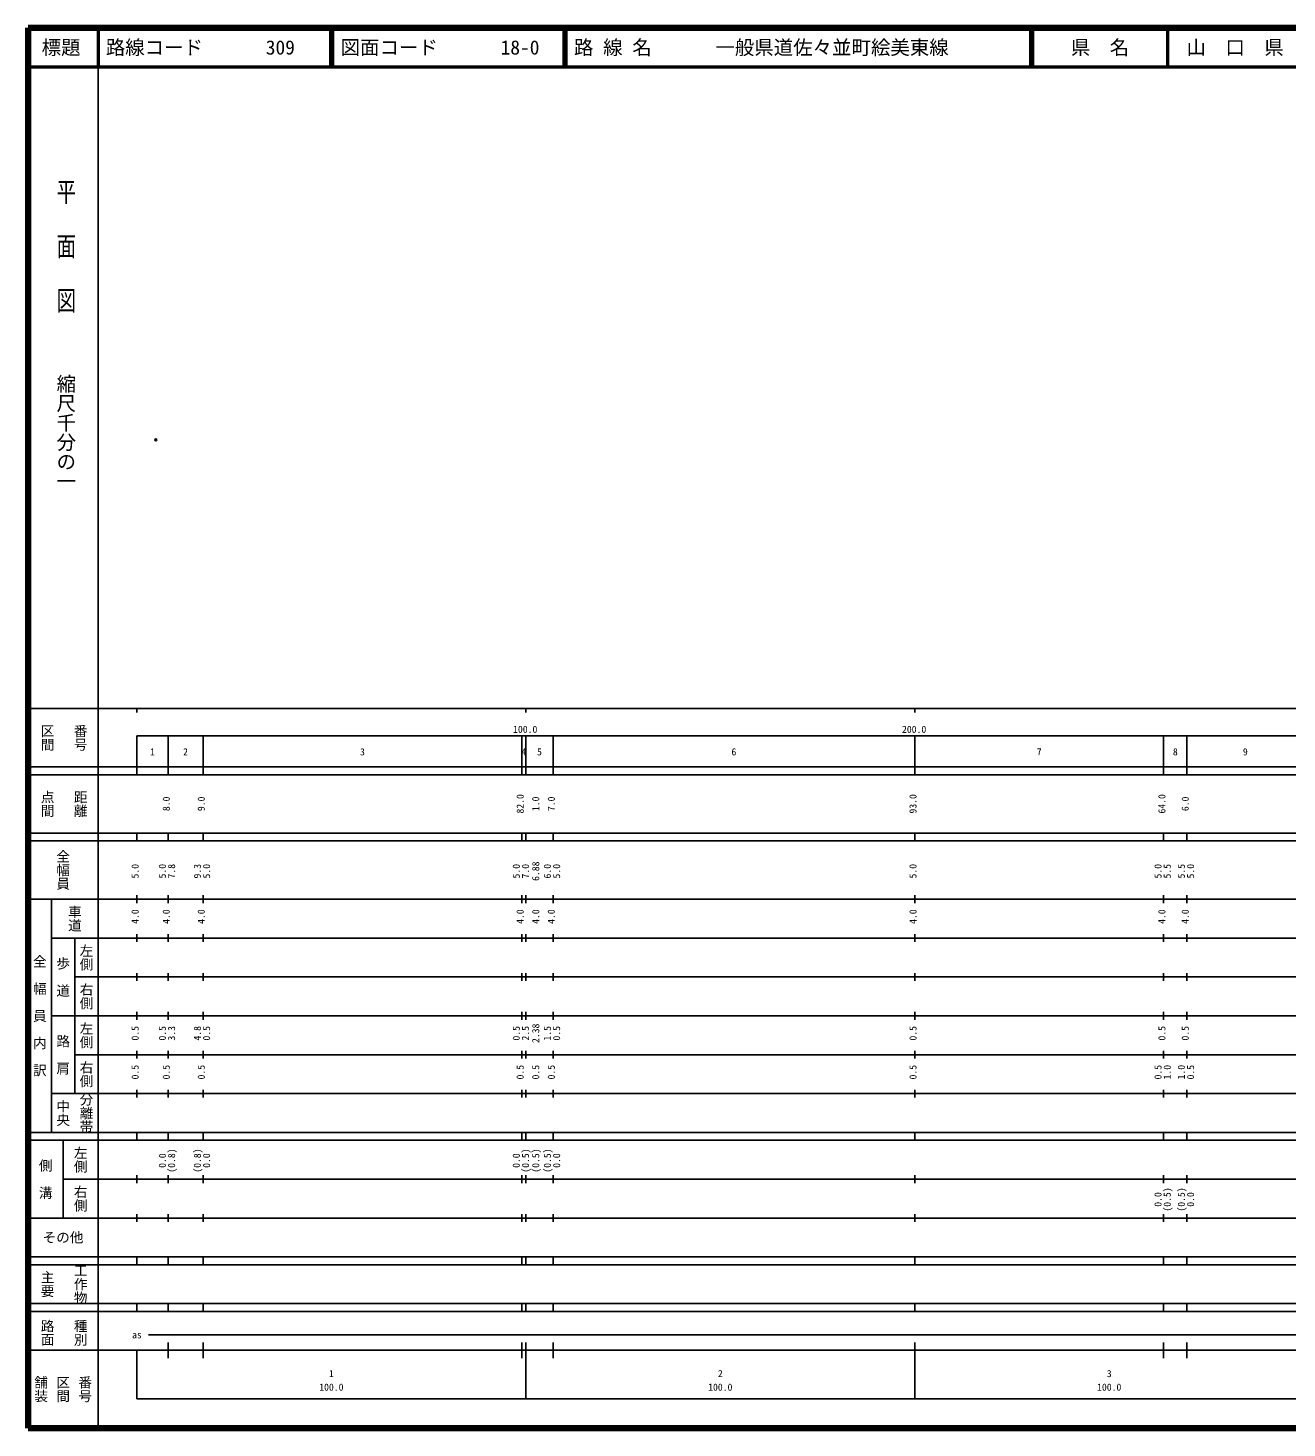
# Model space of a CAD drawing. Units: millimetres on the paper. Extents: x 40 to 680, y 20 to 380.
# Drawn here: x 40 to 363.7, y 20 to 380 of the extents above; entities that cross this region are included whole.
import ezdxf
from ezdxf.enums import TextEntityAlignment as Align

# ---------------------------------------------------------------- set-up
doc = ezdxf.new("R2010")
doc.units = ezdxf.units.MM
doc.header["$PDMODE"] = 32
doc.header["$PDSIZE"] = 0.5
doc.layers.add('M-OTRS', color=6, linetype='Continuous')
doc.layers.add('M-TTL-TXT', color=7, linetype='Continuous')
for name, color, linetype, lineweight in [('M-TTL', 2, 'Continuous', 140), ('M-TTL-BAND', 7, 'Continuous', 25), ('M-TTL-LINE', 7, 'Continuous', 50)]:
    doc.layers.add(name, color=color, linetype=linetype, lineweight=lineweight)
doc.styles.add('@ＭＳ ゴシック', font='')
doc.styles.add('ＭＳ ゴシック', font='')
doc.styles.get('@ＭＳ ゴシック').set_extended_font_data('@MS Gothic')
doc.styles.get('ＭＳ ゴシック').set_extended_font_data('MS Gothic')

msp = doc.modelspace()

# ---------------------------------------------------------------- linework, layer by layer
at = {"layer": 'M-OTRS'}
msp.add_point((72.832, 274.13), dxfattribs=at)
at = {"layer": 'M-TTL'}
for p, q in [((40, 380), (40, 20)), ((680, 380), (40, 380)), ((40, 20), (680, 20))]:
    msp.add_line(p, q, dxfattribs=at)
at = {"layer": 'M-TTL-BAND'}
for p, q in [((58, 370), (58, 20)), ((40, 205), (579, 205)), ((68, 205), (68, 204)), ((168, 205), (168, 204)), ((268, 205), (268, 204)), ((68, 198), (579, 198)), ((68, 198), (68, 188)), ((76, 188), (76, 198)), ((85, 188), (85, 198)), ((167, 188), (167, 198)), ((168, 188), (168, 198)), ((175, 188), (175, 198)), ((268, 188), (268, 198)), ((332, 188), (332, 198)), ((338, 188), (338, 198)), ((40, 190), (579, 190)), ((40, 188), (579, 188)), ((40, 173), (579, 173)), ((68, 171), (68, 173)), ((76, 171), (76, 173)), ((85, 171), (85, 173)), ((167, 171), (167, 173)), ((168, 171), (168, 173)), ((175, 171), (175, 173)), ((268, 171), (268, 173)), ((332, 171), (332, 173)), ((338, 171), (338, 173)), ((40, 171), (579, 171)), ((40, 156), (579, 156)), ((46, 96), (46, 156)), ((68, 155), (68, 157)), ((76, 155), (76, 157)), ((85, 155), (85, 157)), ((167, 155), (167, 157)), ((168, 155), (168, 157)), ((175, 155), (175, 157)), ((268, 155), (268, 157)), ((332, 155), (332, 157)), ((338, 155), (338, 157)), ((46, 146), (579, 146)), ((52, 146), (52, 106)), ((68, 145), (68, 147)), ((76, 145), (76, 147)), ((85, 145), (85, 147)), ((167, 145), (167, 147)), ((168, 145), (168, 147)), ((175, 145), (175, 147)), ((268, 145), (268, 147)), ((332, 145), (332, 147)), ((338, 145), (338, 147)), ((68, 135), (68, 137)), ((76, 135), (76, 137)), ((85, 135), (85, 137)), ((167, 135), (167, 137)), ((168, 135), (168, 137)), ((175, 135), (175, 137)), ((268, 135), (268, 137)), ((332, 135), (332, 137)), ((338, 135), (338, 137)), ((52, 136), (579, 136)), ((46, 126), (579, 126)), ((68, 125), (68, 127)), ((76, 125), (76, 127)), ((85, 125), (85, 127)), ((167, 125), (167, 127)), ((168, 125), (168, 127)), ((175, 125), (175, 127)), ((268, 125), (268, 127)), ((332, 125), (332, 127)), ((338, 125), (338, 127)), ((52, 116), (579, 116)), ((68, 115), (68, 117)), ((76, 115), (76, 117)), ((85, 115), (85, 117)), ((167, 115), (167, 117)), ((168, 115), (168, 117)), ((175, 115), (175, 117)), ((268, 115), (268, 117)), ((332, 115), (332, 117)), ((338, 115), (338, 117)), ((46, 106), (579, 106)), ((68, 105), (68, 107)), ((76, 105), (76, 107)), ((85, 105), (85, 107)), ((167, 105), (167, 107)), ((168, 105), (168, 107)), ((175, 105), (175, 107)), ((268, 105), (268, 107)), ((332, 105), (332, 107)), ((338, 105), (338, 107)), ((40, 96), (579, 96)), ((40, 94), (579, 94)), ((49, 94), (49, 74)), ((68, 94), (68, 96)), ((76, 94), (76, 96)), ((85, 94), (85, 96)), ((167, 94), (167, 96)), ((168, 94), (168, 96)), ((175, 94), (175, 96)), ((268, 94), (268, 96)), ((332, 94), (332, 96)), ((338, 94), (338, 96)), ((49, 84), (579, 84)), ((68, 83), (68, 85)), ((76, 83), (76, 85)), ((85, 83), (85, 85)), ((167, 83), (167, 85)), ((168, 83), (168, 85)), ((175, 83), (175, 85)), ((268, 83), (268, 85)), ((332, 83), (332, 85)), ((338, 83), (338, 85)), ((40, 74), (579, 74)), ((68, 73), (68, 75)), ((76, 73), (76, 75)), ((85, 73), (85, 75)), ((167, 73), (167, 75)), ((168, 73), (168, 75)), ((175, 73), (175, 75)), ((268, 73), (268, 75)), ((332, 73), (332, 75)), ((338, 73), (338, 75)), ((40, 64), (579, 64)), ((40, 62), (579, 62)), ((68, 62), (68, 64)), ((76, 62), (76, 64)), ((85, 62), (85, 64)), ((167, 62), (167, 64)), ((168, 62), (168, 64)), ((175, 62), (175, 64)), ((268, 62), (268, 64)), ((332, 62), (332, 64)), ((338, 62), (338, 64)), ((40, 52), (579, 52)), ((68, 50), (68, 52)), ((76, 50), (76, 52)), ((85, 50), (85, 52)), ((167, 50), (167, 52)), ((168, 50), (168, 52)), ((175, 50), (175, 52)), ((268, 50), (268, 52)), ((332, 50), (332, 52)), ((338, 50), (338, 52)), ((40, 50), (579, 50)), ((71, 44), (565, 44)), ((40, 40), (579, 40)), ((68, 40), (68, 27.5)), ((76, 38), (76, 42)), ((85, 38), (85, 42)), ((167, 38), (167, 42)), ((168, 27.5), (168, 42)), ((175, 38), (175, 42)), ((268, 27.5), (268, 42)), ((332, 38), (332, 42)), ((338, 38), (338, 42)), ((68, 27.5), (579, 27.5))]:
    msp.add_line(p, q, dxfattribs=at)
at = {"layer": 'M-TTL-LINE'}
for p, q in [((58, 380), (58, 370)), ((117.75, 380), (117.75, 370)), ((118.25, 380), (118.25, 370)), ((177.75, 380), (177.75, 370)), ((178.25, 380), (178.25, 370)), ((297.75, 380), (297.75, 370)), ((298.25, 380), (298.25, 370)), ((333, 380), (333, 370)), ((40, 370), (680, 370))]:
    msp.add_line(p, q, dxfattribs=at)

# ---------------------------------------------------------------- texts
at = {"layer": 'M-TTL-BAND', "style": '@ＭＳ ゴシック', "width": 1.4}
msp.add_text('平  面  図', height=3.666, rotation=270, dxfattribs=at).set_placement((49.777, 306.475), align=Align.MIDDLE_RIGHT)
at = {"layer": 'M-TTL-BAND', "style": '@ＭＳ ゴシック'}
msp.add_text('縮尺千分の一', height=3.666, rotation=270, dxfattribs=at).set_placement((49.777, 261.03), align=Align.MIDDLE_RIGHT)
for s, p in [('区間', (45, 197.5)), ('番号', (53.5, 197.5)), ('点間', (45, 180.5)), ('距離', (53.5, 180.5)), ('全幅員', (49, 163.5)), ('車道', (52, 151)), ('左側', (55, 141)), ('全\u3000幅\u3000員\u3000内\u3000訳', (43, 126)), ('歩\u3000道', (49, 136)), ('右側', (55, 131)), ('左側', (55, 121)), ('路\u3000肩', (49, 116)), ('右側', (55, 111)), ('分離帯', (55, 101)), ('中央', (49, 101)), ('左側', (53.5, 89)), ('側\u3000溝', (44.5, 84)), ('右側', (53.5, 79)), ('工作物', (53.5, 57)), ('主要', (45, 57)), ('路面', (45, 44.5)), ('種別', (53.5, 44.5)), ('舗装', (43.333, 30)), ('区間', (49, 30)), ('番号', (54.667, 30))]:
    msp.add_text(s, height=2.566, rotation=270, dxfattribs=at).set_placement(p, align=Align.MIDDLE_CENTER)
at = {"layer": 'M-TTL-BAND', "style": 'ＭＳ ゴシック'}
for s, p in [('100.0', (167.844, 198.195)), ('200.0', (267.844, 198.195)), ('1', (72, 192.405)), ('2', (80.5, 192.405)), ('3', (126, 192.405)), ('4', (167.5, 192.405)), ('5', (171.5, 192.405)), ('6', (221.5, 192.405)), ('7', (300, 192.405)), ('8', (335, 192.405)), ('9', (353, 192.405)), ('as', (68, 42.5)), ('1', (118, 32.523)), ('2', (218, 32.523)), ('3', (318, 32.523)), ('100.0', (118, 29.033)), ('100.0', (218, 29.033)), ('100.0', (318, 29.033))]:
    msp.add_text(s, height=1.833, dxfattribs=at).set_placement(p, align=Align.BOTTOM_CENTER)
for s, p in [('8.0', (77, 180.5)), ('9.0', (86, 180.5)), ('82.0', (168, 180.5)), ('1.0', (172, 180.5)), ('7.0', (176, 180.5)), ('93.0', (269, 180.5)), ('64.0', (333, 180.5)), ('6.0', (339, 180.5)), ('5.0', (69, 163.174)), ('5.0', (76, 163.174)), ('7.8', (78.37, 163.174)), ('9.3', (85, 163.174)), ('5.0', (87.37, 163.174)), ('5.0', (167, 163.174)), ('7.0', (169.37, 163.174)), ('6.88', (172, 163.174)), ('6.0', (175, 163.174)), ('5.0', (177.37, 163.174)), ('5.0', (269, 163.174)), ('5.0', (332, 163.174)), ('5.5', (334.37, 163.174)), ('5.5', (338, 163.174)), ('5.0', (340.37, 163.174)), ('4.0', (69, 151.5)), ('4.0', (77, 151.5)), ('4.0', (86, 151.5)), ('4.0', (168, 151.5)), ('4.0', (172, 151.5)), ('4.0', (176, 151.5)), ('4.0', (269, 151.5)), ('4.0', (333, 151.5)), ('4.0', (339, 151.5)), ('0.5', (69, 121.5)), ('0.5', (76, 121.5)), ('3.3', (78.37, 121.5)), ('4.8', (85, 121.5)), ('0.5', (87.37, 121.5)), ('0.5', (167, 121.5)), ('2.5', (169.37, 121.5)), ('2.38', (172, 121.5)), ('1.5', (175, 121.5)), ('0.5', (177.37, 121.5)), ('0.5', (269, 121.5)), ('0.5', (333, 121.5)), ('0.5', (339, 121.5)), ('0.5', (69, 111.5)), ('0.5', (77, 111.5)), ('0.5', (86, 111.5)), ('0.5', (168, 111.5)), ('0.5', (172, 111.5)), ('0.5', (176, 111.5)), ('0.5', (269, 111.5)), ('0.5', (332, 111.5)), ('1.0', (334.37, 111.5)), ('1.0', (338, 111.5)), ('0.5', (340.37, 111.5)), ('0.0', (76, 88.764)), ('(0.8)', (78.37, 88.764)), ('(0.8)', (85, 88.764)), ('0.0', (87.37, 88.764)), ('0.0', (167, 88.764)), ('(0.5)', (169.37, 88.764)), ('(0.5)', (172, 88.764)), ('(0.5)', (175, 88.764)), ('0.0', (177.37, 88.764)), ('0.0', (332, 78.764)), ('(0.5)', (334.37, 78.764)), ('(0.5)', (338, 78.764)), ('0.0', (340.37, 78.764))]:
    msp.add_text(s, height=1.833, rotation=90, dxfattribs=at).set_placement(p, align=Align.BOTTOM_CENTER)
msp.add_text('その他', height=2.566, dxfattribs=at).set_placement((49, 69), align=Align.MIDDLE_CENTER)
at = {"layer": 'M-TTL-TXT', "style": 'ＭＳ ゴシック'}
for s, p in [('標題', (48.5, 375)), ('県\u3000名', (315.625, 375)), ('山\u3000口\u3000県', (350.375, 375))]:
    msp.add_text(s, height=3.666, dxfattribs=at).set_placement(p, align=Align.MIDDLE_CENTER)
for s, p in [('路線コード', (60, 375)), ('309', (101.142, 375)), ('図面コード', (120.38, 375)), ('18-0', (161.521, 375)), ('路 線 名', (180.38, 375)), ('一般県道佐々並町絵美東線', (216.734, 375))]:
    msp.add_text(s, height=3.666, dxfattribs=at).set_placement(p, align=Align.MIDDLE_LEFT)

doc.saveas('drawing.dxf')
